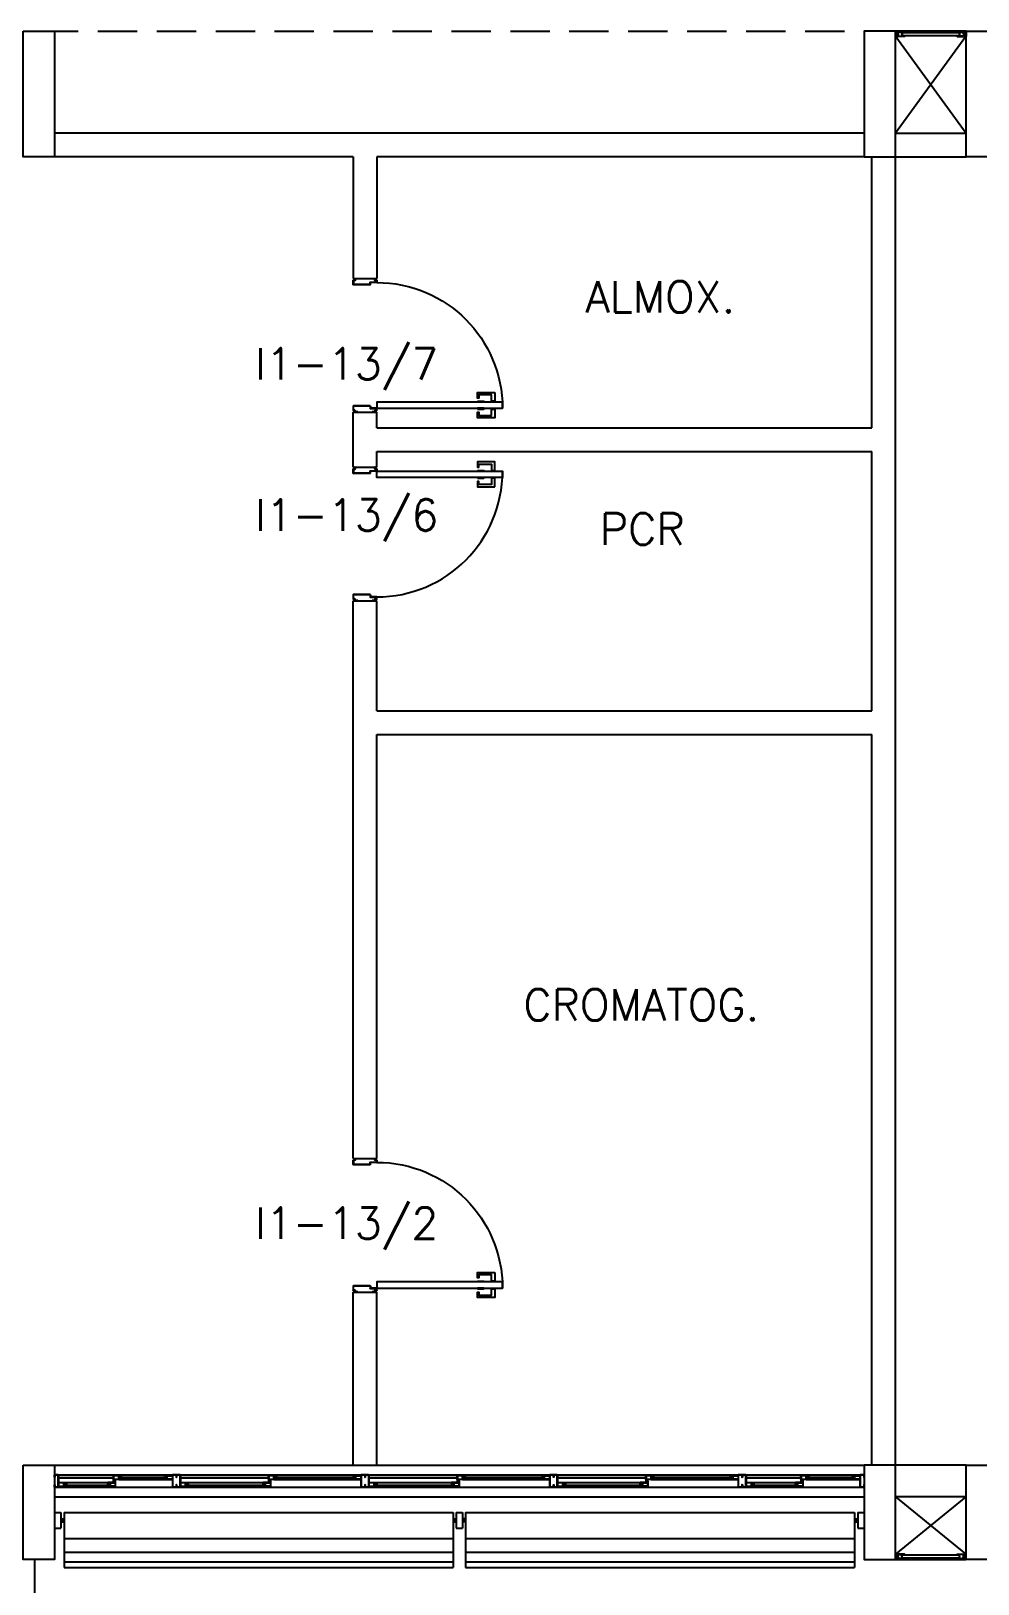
# Model space of a CAD drawing. Header units: millimetres. Extents: x 2801 to 3319, y 1187 to 1422.
# Drawn here: x 2943.02 to 2949.05, y 1341.2 to 1351.07 of the extents above; entities that cross this region are included whole.
import ezdxf

# ---------------------------------------------------------------- set-up
doc = ezdxf.new("R2010")
doc.units = ezdxf.units.MM
doc.linetypes.add('HIDDEN', pattern=[0.375, 0.25, -0.125])
for name, color, linetype in [('AR-ALV', 2, 'Continuous'), ('AR-BRISES', 1, 'Continuous'), ('AR-ESQ', 1, 'Continuous'), ('AR-ESTC', 3, 'Continuous'), ('AR-PEITORIL', 1, 'Continuous'), ('AR-PISO', 1, 'Continuous'), ('AR-PORTA', 1, 'Continuous'), ('AR-PROJ', 1, 'HIDDEN'), ('AR-SHAFT', 1, 'Continuous'), ('BR-LINHAS', 1, 'Continuous'), ('BR-MONTANTE', 242, 'Continuous'), ('BR-PAINEL', 1, 'Continuous'), ('BR-SUPORTE', 1, 'Continuous'), ('DT-ESQ-BAGUETE-C', 2, 'Continuous'), ('DT-ESQ-BAGUETE-V', 1, 'Continuous'), ('DT-ESQ-CHAPA DOBRADA-V', 1, 'Continuous'), ('DT-ESQ-PERFIL CADEIRA-C', 2, 'Continuous'), ('DT-ESQ-PERFIL CADEIRA-V', 1, 'Continuous'), ('DT-ESQ-PERFIL U SIMPLES-C', 2, 'Continuous'), ('DT-ESQ-PERFIL U-C', 2, 'Continuous'), ('DT-ESQ-PERFIL U-V', 1, 'Continuous'), ('DT-ESQ-VENEZIANA-C', 2, 'Continuous'), ('DT-ESQ-VENEZIANA-V', 2, 'Continuous'), ('DT-ESQ-VIDRO-C', 2, 'Continuous'), ('ENDEREÇO', 2, 'Continuous'), ('insercao', 4, 'Continuous'), ('maçaneta', 1, 'Continuous'), ('mov', 1, 'Continuous'), ('PM-PERFIL U-C', 2, 'Continuous'), ('pm1', 2, 'Continuous'), ('TEXTO', 2, 'Continuous')]:
    doc.layers.add(name, color=color, linetype=linetype)
doc.styles.add('UNB-100', font='simplex.shx', dxfattribs={"height": 0.2})
doc.styles.add('UNB1-100', font='simplex.shx', dxfattribs={"height": 0.2})

# ---------------------------------------------------------------- blocks, each defined once
blk = doc.blocks.new('DT-GS-COBERTURA1')
at = {"layer": 'AR-PISO', "linetype": 'Continuous'}
blk.add_line((-102.475, -3.3688), (-102.475, 0), dxfattribs=at)
blk = doc.blocks.new('EF40-P')
at = {"layer": 'DT-ESQ-BAGUETE-C', "color": 2, "ltscale": 0.1}
for points in [[(0.4225, -0.08), (0.409, -0.08), (0.409, -0.0785), (0.422, -0.0785, 0.414214), (0.4225, -0.078), (0.4225, -0.067, 0.414214), (0.422, -0.0665), (0.409, -0.0665), (0.409, -0.065), (0.4225, -0.065, -0.414214), (0.424, -0.0665), (0.424, -0.0785, -0.414214)], [(0.7015, -0.08), (0.715, -0.08), (0.715, -0.0785), (0.702, -0.0785, -0.414214), (0.7015, -0.078), (0.7015, -0.067, -0.414214), (0.702, -0.0665), (0.715, -0.0665), (0.715, -0.065), (0.7015, -0.065, 0.414214), (0.7, -0.0665), (0.7, -0.0785, 0.414214)], [(1.41, -0.08), (1.3965, -0.08), (1.3965, -0.0785), (1.4095, -0.0785, 0.414214), (1.41, -0.078), (1.41, -0.067, 0.414214), (1.4095, -0.0665), (1.3965, -0.0665), (1.3965, -0.065), (1.41, -0.065, -0.414214), (1.4115, -0.0665), (1.4115, -0.0785, -0.414214)], [(1.9015, -0.08), (1.915, -0.08), (1.915, -0.0785), (1.902, -0.0785, -0.414214), (1.9015, -0.078), (1.9015, -0.067, -0.414214), (1.902, -0.0665), (1.915, -0.0665), (1.915, -0.065), (1.9015, -0.065, 0.414214), (1.9, -0.0665), (1.9, -0.0785, 0.414214)], [(2.61, -0.08), (2.5965, -0.08), (2.5965, -0.0785), (2.6095, -0.0785, 0.414214), (2.61, -0.078), (2.61, -0.067, 0.414214), (2.6095, -0.0665), (2.5965, -0.0665), (2.5965, -0.065), (2.61, -0.065, -0.414214), (2.6115, -0.0665), (2.6115, -0.0785, -0.414214)], [(3.1015, -0.08), (3.115, -0.08), (3.115, -0.0785), (3.102, -0.0785, -0.414214), (3.1015, -0.078), (3.1015, -0.067, -0.414214), (3.102, -0.0665), (3.115, -0.0665), (3.115, -0.065), (3.1015, -0.065, 0.414214), (3.1, -0.0665), (3.1, -0.0785, 0.414214)], [(3.81, -0.08), (3.7965, -0.08), (3.7965, -0.0785), (3.8095, -0.0785, 0.414214), (3.81, -0.078), (3.81, -0.067, 0.414214), (3.8095, -0.0665), (3.7965, -0.0665), (3.7965, -0.065), (3.81, -0.065, -0.414214), (3.8115, -0.0665), (3.8115, -0.0785, -0.414214)], [(4.3015, -0.08), (4.315, -0.08), (4.315, -0.0785), (4.302, -0.0785, -0.414214), (4.3015, -0.078), (4.3015, -0.067, -0.414214), (4.302, -0.0665), (4.315, -0.0665), (4.315, -0.065), (4.3015, -0.065, 0.414214), (4.3, -0.0665), (4.3, -0.0785, 0.414214)], [(4.7975, -0.08), (4.784, -0.08), (4.784, -0.0785), (4.797, -0.0785, 0.414214), (4.7975, -0.078), (4.7975, -0.067, 0.414214), (4.797, -0.0665), (4.784, -0.0665), (4.784, -0.065), (4.7975, -0.065, -0.414214), (4.799, -0.0665), (4.799, -0.0785, -0.414214)], [(5.0765, -0.08), (5.09, -0.08), (5.09, -0.0785), (5.077, -0.0785, -0.414214), (5.0765, -0.078), (5.0765, -0.067, -0.414214), (5.077, -0.0665), (5.09, -0.0665), (5.09, -0.065), (5.0765, -0.065, 0.414214), (5.075, -0.0665), (5.075, -0.0785, 0.414214)], [(0.0735, -0.125), (0.06, -0.125), (0.06, -0.1235), (0.073, -0.1235, 0.414214), (0.0735, -0.123), (0.0735, -0.112, 0.414214), (0.073, -0.1115), (0.06, -0.1115), (0.06, -0.11), (0.0735, -0.11, -0.414214), (0.075, -0.1115), (0.075, -0.1235, -0.414214)], [(0.339, -0.125), (0.3525, -0.125), (0.3525, -0.1235), (0.3395, -0.1235, -0.414214), (0.339, -0.123), (0.339, -0.112, -0.414214), (0.3395, -0.1115), (0.3525, -0.1115), (0.3525, -0.11), (0.339, -0.11, 0.414214), (0.3375, -0.1115), (0.3375, -0.1235, 0.414214)], [(0.8485, -0.125), (0.835, -0.125), (0.835, -0.1235), (0.848, -0.1235, 0.414214), (0.8485, -0.123), (0.8485, -0.112, 0.414214), (0.848, -0.1115), (0.835, -0.1115), (0.835, -0.11), (0.8485, -0.11, -0.414214), (0.85, -0.1115), (0.85, -0.1235, -0.414214)], [(1.3265, -0.125), (1.34, -0.125), (1.34, -0.1235), (1.327, -0.1235, -0.414214), (1.3265, -0.123), (1.3265, -0.112, -0.414214), (1.327, -0.1115), (1.34, -0.1115), (1.34, -0.11), (1.3265, -0.11, 0.414214), (1.325, -0.1115), (1.325, -0.1235, 0.414214)], [(2.0485, -0.125), (2.035, -0.125), (2.035, -0.1235), (2.048, -0.1235, 0.414214), (2.0485, -0.123), (2.0485, -0.112, 0.414214), (2.048, -0.1115), (2.035, -0.1115), (2.035, -0.11), (2.0485, -0.11, -0.414214), (2.05, -0.1115), (2.05, -0.1235, -0.414214)], [(2.5265, -0.125), (2.54, -0.125), (2.54, -0.1235), (2.527, -0.1235, -0.414214), (2.5265, -0.123), (2.5265, -0.112, -0.414214), (2.527, -0.1115), (2.54, -0.1115), (2.54, -0.11), (2.5265, -0.11, 0.414214), (2.525, -0.1115), (2.525, -0.1235, 0.414214)], [(3.2485, -0.125), (3.235, -0.125), (3.235, -0.1235), (3.248, -0.1235, 0.414214), (3.2485, -0.123), (3.2485, -0.112, 0.414214), (3.248, -0.1115), (3.235, -0.1115), (3.235, -0.11), (3.2485, -0.11, -0.414214), (3.25, -0.1115), (3.25, -0.1235, -0.414214)], [(3.7265, -0.125), (3.74, -0.125), (3.74, -0.1235), (3.727, -0.1235, -0.414214), (3.7265, -0.123), (3.7265, -0.112, -0.414214), (3.727, -0.1115), (3.74, -0.1115), (3.74, -0.11), (3.7265, -0.11, 0.414214), (3.725, -0.1115), (3.725, -0.1235, 0.414214)], [(4.4485, -0.125), (4.435, -0.125), (4.435, -0.1235), (4.448, -0.1235, 0.414214), (4.4485, -0.123), (4.4485, -0.112, 0.414214), (4.448, -0.1115), (4.435, -0.1115), (4.435, -0.11), (4.4485, -0.11, -0.414214), (4.45, -0.1115), (4.45, -0.1235, -0.414214)], [(4.714, -0.125), (4.7275, -0.125), (4.7275, -0.1235), (4.7145, -0.1235, -0.414214), (4.714, -0.123), (4.714, -0.112, -0.414214), (4.7145, -0.1115), (4.7275, -0.1115), (4.7275, -0.11), (4.714, -0.11, 0.414214), (4.7125, -0.1115), (4.7125, -0.1235, 0.414214)]]:
    blk.add_lwpolyline(points, format="xyb", close=True, dxfattribs=at)
at = {"layer": 'DT-ESQ-BAGUETE-V', "ltscale": 0.1}
for p, q in [((0.4225, -0.065), (0.7015, -0.065)), ((1.41, -0.065), (1.9015, -0.065)), ((2.61, -0.065), (3.1015, -0.065)), ((3.81, -0.065), (4.3015, -0.065)), ((4.7975, -0.065), (5.0765, -0.065))]:
    blk.add_line(p, q, dxfattribs=at)
at = {"layer": 'DT-ESQ-BAGUETE-V', "color": 1, "ltscale": 0.1}
for p, q in [((0.0735, -0.11), (0.339, -0.11)), ((0.8485, -0.11), (1.3265, -0.11)), ((2.0485, -0.11), (2.5265, -0.11)), ((3.2485, -0.11), (3.7265, -0.11)), ((4.4485, -0.11), (4.714, -0.11))]:
    blk.add_line(p, q, dxfattribs=at)
at = {"layer": 'DT-ESQ-CHAPA DOBRADA-V', "ltscale": 0.1}
for p, q in [((0.025, -0.077), (0.374, -0.077)), ((0.025, -0.08), (0.374, -0.08)), ((0.8, -0.077), (1.3615, -0.077)), ((0.8, -0.08), (1.3615, -0.08)), ((4.4, -0.077), (4.749, -0.077)), ((4.4, -0.08), (4.749, -0.08))]:
    blk.add_line(p, q, dxfattribs=at)
at = {"layer": 'DT-ESQ-CHAPA DOBRADA-V', "color": 1, "ltscale": 0.1}
for p, q in [((2, -0.077), (2.5615, -0.077)), ((2, -0.08), (2.5615, -0.08)), ((3.2, -0.077), (3.7615, -0.077)), ((3.2, -0.08), (3.7615, -0.08))]:
    blk.add_line(p, q, dxfattribs=at)
at = {"layer": 'DT-ESQ-PERFIL CADEIRA-C', "color": 2, "ltscale": 0.1}
for p, q in [((0.376, -0.0885), (0.4225, -0.0885)), ((0.75, -0.0885), (0.7015, -0.0885)), ((1.3635, -0.0885), (1.41, -0.0885)), ((1.95, -0.0885), (1.9015, -0.0885)), ((2.5635, -0.0885), (2.61, -0.0885)), ((3.15, -0.0885), (3.1015, -0.0885)), ((3.7635, -0.0885), (3.81, -0.0885)), ((4.35, -0.0885), (4.3015, -0.0885)), ((4.751, -0.0885), (4.7975, -0.0885)), ((5.125, -0.0885), (5.0765, -0.0885)), ((0.025, -0.1335), (0.0735, -0.1335)), ((0.3855, -0.1335), (0.339, -0.1335)), ((0.8, -0.1335), (0.8485, -0.1335)), ((1.373, -0.1335), (1.3265, -0.1335)), ((2, -0.1335), (2.0485, -0.1335)), ((2.573, -0.1335), (2.5265, -0.1335)), ((3.2, -0.1335), (3.2485, -0.1335)), ((3.773, -0.1335), (3.7265, -0.1335)), ((4.7605, -0.1335), (4.714, -0.1335))]:
    blk.add_line(p, q, dxfattribs=at)
at = {"layer": 'DT-ESQ-PERFIL CADEIRA-C', "ltscale": 0.1}
blk.add_line((4.4, -0.1335), (4.4485, -0.1335), dxfattribs=at)
at = {"layer": 'DT-ESQ-PERFIL CADEIRA-C', "color": 2, "ltscale": 0.1}
for points in [[(0.4225, -0.087, -1), (0.4225, -0.09), (0.376, -0.09, -0.414214), (0.374, -0.088), (0.374, -0.067, -0.414214), (0.376, -0.065), (0.4075, -0.065, -0.414214), (0.409, -0.0665), (0.409, -0.087)], [(0.409, -0.0885, -0.198913), (0.4079, -0.0881, -0.198913), (0.4075, -0.087), (0.4075, -0.067, 0.414214), (0.407, -0.0665), (0.376, -0.0665, 0.414214), (0.3755, -0.067), (0.3755, -0.088, 0.414214), (0.376, -0.0885)], [(0.7015, -0.09), (0.75, -0.09), (0.75, -0.0885), (0.715, -0.0885, 0.198912), (0.7161, -0.0881, 0.198913), (0.7165, -0.087), (0.7165, -0.067, -0.414214), (0.717, -0.0665), (0.75, -0.0665), (0.75, -0.065), (0.7165, -0.065, 0.414214), (0.715, -0.0665), (0.715, -0.0785), (0.715, -0.08), (0.715, -0.087), (0.7015, -0.087, 1)], [(1.41, -0.087, -1), (1.41, -0.09), (1.3635, -0.09, -0.414214), (1.3615, -0.088), (1.3615, -0.067, -0.414214), (1.3635, -0.065), (1.395, -0.065, -0.414214), (1.3965, -0.0665), (1.3965, -0.087)], [(1.3965, -0.0885, -0.198913), (1.3954, -0.0881, -0.198913), (1.395, -0.087), (1.395, -0.067, 0.414214), (1.3945, -0.0665), (1.3635, -0.0665, 0.414214), (1.363, -0.067), (1.363, -0.088, 0.414214), (1.3635, -0.0885)], [(1.9015, -0.09), (1.95, -0.09), (1.95, -0.0885), (1.915, -0.0885, 0.198912), (1.9161, -0.0881, 0.198913), (1.9165, -0.087), (1.9165, -0.067, -0.414214), (1.917, -0.0665), (1.95, -0.0665), (1.95, -0.065), (1.9165, -0.065, 0.414214), (1.915, -0.0665), (1.915, -0.0785), (1.915, -0.08), (1.915, -0.087), (1.9015, -0.087, 1)], [(2.61, -0.087, -1), (2.61, -0.09), (2.5635, -0.09, -0.414214), (2.5615, -0.088), (2.5615, -0.067, -0.414214), (2.5635, -0.065), (2.595, -0.065, -0.414214), (2.5965, -0.0665), (2.5965, -0.087)], [(2.5965, -0.0885, -0.198913), (2.5954, -0.0881, -0.198913), (2.595, -0.087), (2.595, -0.067, 0.414214), (2.5945, -0.0665), (2.5635, -0.0665, 0.414214), (2.563, -0.067), (2.563, -0.088, 0.414214), (2.5635, -0.0885)], [(3.1015, -0.09), (3.15, -0.09), (3.15, -0.0885), (3.115, -0.0885, 0.198912), (3.1161, -0.0881, 0.198913), (3.1165, -0.087), (3.1165, -0.067, -0.414214), (3.117, -0.0665), (3.15, -0.0665), (3.15, -0.065), (3.1165, -0.065, 0.414214), (3.115, -0.0665), (3.115, -0.0785), (3.115, -0.08), (3.115, -0.087), (3.1015, -0.087, 1)], [(3.81, -0.087, -1), (3.81, -0.09), (3.7635, -0.09, -0.414214), (3.7615, -0.088), (3.7615, -0.067, -0.414214), (3.7635, -0.065), (3.795, -0.065, -0.414214), (3.7965, -0.0665), (3.7965, -0.087)], [(3.7965, -0.0885, -0.198913), (3.7954, -0.0881, -0.198913), (3.795, -0.087), (3.795, -0.067, 0.414214), (3.7945, -0.0665), (3.7635, -0.0665, 0.414214), (3.763, -0.067), (3.763, -0.088, 0.414214), (3.7635, -0.0885)], [(4.3015, -0.09), (4.35, -0.09), (4.35, -0.0885), (4.315, -0.0885, 0.198912), (4.3161, -0.0881, 0.198913), (4.3165, -0.087), (4.3165, -0.067, -0.414214), (4.317, -0.0665), (4.35, -0.0665), (4.35, -0.065), (4.3165, -0.065, 0.414214), (4.315, -0.0665), (4.315, -0.0785), (4.315, -0.08), (4.315, -0.087), (4.3015, -0.087, 1)], [(4.7975, -0.087, -1), (4.7975, -0.09), (4.751, -0.09, -0.414214), (4.749, -0.088), (4.749, -0.067, -0.414214), (4.751, -0.065), (4.7825, -0.065, -0.414214), (4.784, -0.0665), (4.784, -0.087)], [(4.784, -0.0885, -0.198913), (4.7829, -0.0881, -0.198913), (4.7825, -0.087), (4.7825, -0.067, 0.414214), (4.782, -0.0665), (4.751, -0.0665, 0.414214), (4.7505, -0.067), (4.7505, -0.088, 0.414214), (4.751, -0.0885)], [(5.0765, -0.09), (5.125, -0.09), (5.125, -0.0885), (5.09, -0.0885, 0.198912), (5.0911, -0.0881, 0.198913), (5.0915, -0.087), (5.0915, -0.067, -0.414214), (5.092, -0.0665), (5.125, -0.0665), (5.125, -0.065), (5.0915, -0.065, 0.414214), (5.09, -0.0665), (5.09, -0.0785), (5.09, -0.08), (5.09, -0.087), (5.0765, -0.087, 1)], [(0.0735, -0.135), (0.025, -0.135), (0.025, -0.1335), (0.06, -0.1335, -0.198912), (0.0589, -0.1331, -0.198913), (0.0585, -0.132), (0.0585, -0.112, 0.414214), (0.058, -0.1115), (0.025, -0.1115), (0.025, -0.11), (0.0585, -0.11, -0.414214), (0.06, -0.1115), (0.06, -0.1235), (0.06, -0.125), (0.06, -0.132), (0.0735, -0.132, -1)], [(0.339, -0.132, 1), (0.339, -0.135), (0.3855, -0.135, 0.414214), (0.3875, -0.133), (0.3875, -0.112, 0.414214), (0.3855, -0.11), (0.354, -0.11, 0.414214), (0.3525, -0.1115), (0.3525, -0.132)], [(0.3525, -0.1335, 0.198913), (0.3536, -0.1331, 0.198913), (0.354, -0.132), (0.354, -0.112, -0.414214), (0.3545, -0.1115), (0.3855, -0.1115, -0.414214), (0.386, -0.112), (0.386, -0.133, -0.414214), (0.3855, -0.1335)], [(0.8485, -0.135), (0.8, -0.135), (0.8, -0.1335), (0.835, -0.1335, -0.198912), (0.8339, -0.1331, -0.198913), (0.8335, -0.132), (0.8335, -0.112, 0.414214), (0.833, -0.1115), (0.8, -0.1115), (0.8, -0.11), (0.8335, -0.11, -0.414214), (0.835, -0.1115), (0.835, -0.1235), (0.835, -0.125), (0.835, -0.132), (0.8485, -0.132, -1)], [(1.3265, -0.132, 1), (1.3265, -0.135), (1.373, -0.135, 0.414214), (1.375, -0.133), (1.375, -0.112, 0.414214), (1.373, -0.11), (1.3415, -0.11, 0.414214), (1.34, -0.1115), (1.34, -0.132)], [(1.34, -0.1335, 0.198913), (1.3411, -0.1331, 0.198913), (1.3415, -0.132), (1.3415, -0.112, -0.414214), (1.342, -0.1115), (1.373, -0.1115, -0.414214), (1.3735, -0.112), (1.3735, -0.133, -0.414214), (1.373, -0.1335)], [(2.0485, -0.135), (2, -0.135), (2, -0.1335), (2.035, -0.1335, -0.198912), (2.0339, -0.1331, -0.198913), (2.0335, -0.132), (2.0335, -0.112, 0.414214), (2.033, -0.1115), (2, -0.1115), (2, -0.11), (2.0335, -0.11, -0.414214), (2.035, -0.1115), (2.035, -0.1235), (2.035, -0.125), (2.035, -0.132), (2.0485, -0.132, -1)], [(2.5265, -0.132, 1), (2.5265, -0.135), (2.573, -0.135, 0.414214), (2.575, -0.133), (2.575, -0.112, 0.414214), (2.573, -0.11), (2.5415, -0.11, 0.414214), (2.54, -0.1115), (2.54, -0.132)], [(2.54, -0.1335, 0.198913), (2.5411, -0.1331, 0.198913), (2.5415, -0.132), (2.5415, -0.112, -0.414214), (2.542, -0.1115), (2.573, -0.1115, -0.414214), (2.5735, -0.112), (2.5735, -0.133, -0.414214), (2.573, -0.1335)], [(3.2485, -0.135), (3.2, -0.135), (3.2, -0.1335), (3.235, -0.1335, -0.198912), (3.2339, -0.1331, -0.198913), (3.2335, -0.132), (3.2335, -0.112, 0.414214), (3.233, -0.1115), (3.2, -0.1115), (3.2, -0.11), (3.2335, -0.11, -0.414214), (3.235, -0.1115), (3.235, -0.1235), (3.235, -0.125), (3.235, -0.132), (3.2485, -0.132, -1)], [(3.7265, -0.132, 1), (3.7265, -0.135), (3.773, -0.135, 0.414214), (3.775, -0.133), (3.775, -0.112, 0.414214), (3.773, -0.11), (3.7415, -0.11, 0.414214), (3.74, -0.1115), (3.74, -0.132)], [(3.74, -0.1335, 0.198913), (3.7411, -0.1331, 0.198913), (3.7415, -0.132), (3.7415, -0.112, -0.414214), (3.742, -0.1115), (3.773, -0.1115, -0.414214), (3.7735, -0.112), (3.7735, -0.133, -0.414214), (3.773, -0.1335)], [(4.4485, -0.135), (4.4, -0.135), (4.4, -0.1335), (4.435, -0.1335, -0.198912), (4.4339, -0.1331, -0.198913), (4.4335, -0.132), (4.4335, -0.112, 0.414214), (4.433, -0.1115), (4.4, -0.1115), (4.4, -0.11), (4.4335, -0.11, -0.414214), (4.435, -0.1115), (4.435, -0.1235), (4.435, -0.125), (4.435, -0.132), (4.4485, -0.132, -1)], [(4.714, -0.132, 1), (4.714, -0.135), (4.7605, -0.135, 0.414214), (4.7625, -0.133), (4.7625, -0.112, 0.414214), (4.7605, -0.11), (4.729, -0.11, 0.414214), (4.7275, -0.1115), (4.7275, -0.132)], [(4.7275, -0.1335, 0.198913), (4.7286, -0.1331, 0.198913), (4.729, -0.132), (4.729, -0.112, -0.414214), (4.7295, -0.1115), (4.7605, -0.1115, -0.414214), (4.761, -0.112), (4.761, -0.133, -0.414214), (4.7605, -0.1335)]]:
    blk.add_lwpolyline(points, format="xyb", close=True, dxfattribs=at)
at = {"layer": 'DT-ESQ-PERFIL CADEIRA-V', "ltscale": 0.1}
for p, q in [((0.4075, -0.09), (0.7015, -0.09)), ((1.395, -0.09), (1.9015, -0.09))]:
    blk.add_line(p, q, dxfattribs=at)
at = {"layer": 'DT-ESQ-PERFIL CADEIRA-V', "color": 1, "ltscale": 0.1}
for p, q in [((2.595, -0.09), (3.1015, -0.09)), ((3.795, -0.09), (4.3015, -0.09)), ((4.7825, -0.09), (5.0765, -0.09)), ((0.0735, -0.135), (0.339, -0.135)), ((0.8485, -0.135), (1.3265, -0.135)), ((2.0485, -0.135), (2.5265, -0.135)), ((4.4485, -0.135), (4.714, -0.135))]:
    blk.add_line(p, q, dxfattribs=at)
at = {"layer": 'DT-ESQ-PERFIL CADEIRA-V', "color": 2, "ltscale": 0.1}
blk.add_line((3.2485, -0.135), (3.7265, -0.135), dxfattribs=at)
at = {"layer": 'DT-ESQ-PERFIL U SIMPLES-C', "color": 2, "ltscale": 0.1}
for points in [[(0.376, -0.102), (0.384, -0.102), (0.384, -0.1005), (0.376, -0.1005, -0.414214), (0.3755, -0.1), (0.3755, -0.092, -0.414214), (0.376, -0.0915), (0.384, -0.0915), (0.384, -0.09), (0.376, -0.09, 0.414214), (0.374, -0.092), (0.374, -0.1, 0.414214)], [(0.3855, -0.098), (0.3775, -0.098), (0.3775, -0.0995), (0.3855, -0.0995, -0.414214), (0.386, -0.1), (0.386, -0.108, -0.414214), (0.3855, -0.1085), (0.3775, -0.1085), (0.3775, -0.11), (0.3855, -0.11, 0.414214), (0.3875, -0.108), (0.3875, -0.1, 0.414214)], [(1.3635, -0.102), (1.3715, -0.102), (1.3715, -0.1005), (1.3635, -0.1005, -0.414214), (1.363, -0.1), (1.363, -0.092, -0.414214), (1.3635, -0.0915), (1.3715, -0.0915), (1.3715, -0.09), (1.3635, -0.09, 0.414214), (1.3615, -0.092), (1.3615, -0.1, 0.414214)], [(1.373, -0.098), (1.365, -0.098), (1.365, -0.0995), (1.373, -0.0995, -0.414214), (1.3735, -0.1), (1.3735, -0.108, -0.414214), (1.373, -0.1085), (1.365, -0.1085), (1.365, -0.11), (1.373, -0.11, 0.414214), (1.375, -0.108), (1.375, -0.1, 0.414214)], [(2.5635, -0.102), (2.5715, -0.102), (2.5715, -0.1005), (2.5635, -0.1005, -0.414214), (2.563, -0.1), (2.563, -0.092, -0.414214), (2.5635, -0.0915), (2.5715, -0.0915), (2.5715, -0.09), (2.5635, -0.09, 0.414214), (2.5615, -0.092), (2.5615, -0.1, 0.414214)], [(2.573, -0.098), (2.565, -0.098), (2.565, -0.0995), (2.573, -0.0995, -0.414214), (2.5735, -0.1), (2.5735, -0.108, -0.414214), (2.573, -0.1085), (2.565, -0.1085), (2.565, -0.11), (2.573, -0.11, 0.414214), (2.575, -0.108), (2.575, -0.1, 0.414214)], [(3.7635, -0.102), (3.7715, -0.102), (3.7715, -0.1005), (3.7635, -0.1005, -0.414214), (3.763, -0.1), (3.763, -0.092, -0.414214), (3.7635, -0.0915), (3.7715, -0.0915), (3.7715, -0.09), (3.7635, -0.09, 0.414214), (3.7615, -0.092), (3.7615, -0.1, 0.414214)], [(3.773, -0.098), (3.765, -0.098), (3.765, -0.0995), (3.773, -0.0995, -0.414214), (3.7735, -0.1), (3.7735, -0.108, -0.414214), (3.773, -0.1085), (3.765, -0.1085), (3.765, -0.11), (3.773, -0.11, 0.414214), (3.775, -0.108), (3.775, -0.1, 0.414214)], [(4.751, -0.102), (4.759, -0.102), (4.759, -0.1005), (4.751, -0.1005, -0.414214), (4.7505, -0.1), (4.7505, -0.092, -0.414214), (4.751, -0.0915), (4.759, -0.0915), (4.759, -0.09), (4.751, -0.09, 0.414214), (4.749, -0.092), (4.749, -0.1, 0.414214)], [(4.7605, -0.098), (4.7525, -0.098), (4.7525, -0.0995), (4.7605, -0.0995, -0.414214), (4.761, -0.1), (4.761, -0.108, -0.414214), (4.7605, -0.1085), (4.7525, -0.1085), (4.7525, -0.11), (4.7605, -0.11, 0.414214), (4.7625, -0.108), (4.7625, -0.1, 0.414214)]]:
    blk.add_lwpolyline(points, format="xyb", close=True, dxfattribs=at)
at = {"layer": 'DT-ESQ-PERFIL U-C', "color": 2, "ltscale": 0.1}
for points in [[(0, -0.0615, -0.414214), (0.0015, -0.06), (0.0235, -0.06, -0.414214), (0.025, -0.0615), (0.025, -0.1385, -0.414214), (0.0235, -0.14), (0.0015, -0.14, -0.414214), (0, -0.1385), (0, -0.125), (0.0015, -0.125), (0.0015, -0.138, 0.414214), (0.002, -0.1385), (0.023, -0.1385, 0.414214), (0.0235, -0.138), (0.0235, -0.062, 0.414214), (0.023, -0.0615), (0.002, -0.0615, 0.414214), (0.0015, -0.062), (0.0015, -0.075), (0, -0.075)], [(0.775, -0.0615, 0.414214), (0.7735, -0.06), (0.7515, -0.06, 0.414214), (0.75, -0.0615), (0.75, -0.1385, 0.414214), (0.7515, -0.14), (0.7735, -0.14, 0.414214), (0.775, -0.1385), (0.775, -0.125), (0.7735, -0.125), (0.7735, -0.138, -0.414214), (0.773, -0.1385), (0.752, -0.1385, -0.414214), (0.7515, -0.138), (0.7515, -0.062, -0.414214), (0.752, -0.0615), (0.773, -0.0615, -0.414214), (0.7735, -0.062), (0.7735, -0.075), (0.775, -0.075)], [(0.775, -0.0615, -0.414214), (0.7765, -0.06), (0.7985, -0.06, -0.414214), (0.8, -0.0615), (0.8, -0.1385, -0.414214), (0.7985, -0.14), (0.7765, -0.14, -0.414214), (0.775, -0.1385), (0.775, -0.125), (0.7765, -0.125), (0.7765, -0.138, 0.414214), (0.777, -0.1385), (0.798, -0.1385, 0.414214), (0.7985, -0.138), (0.7985, -0.062, 0.414214), (0.798, -0.0615), (0.777, -0.0615, 0.414214), (0.7765, -0.062), (0.7765, -0.075), (0.775, -0.075)], [(1.975, -0.0615, 0.414214), (1.9735, -0.06), (1.9515, -0.06, 0.414214), (1.95, -0.0615), (1.95, -0.1385, 0.414214), (1.9515, -0.14), (1.9735, -0.14, 0.414214), (1.975, -0.1385), (1.975, -0.125), (1.9735, -0.125), (1.9735, -0.138, -0.414214), (1.973, -0.1385), (1.952, -0.1385, -0.414214), (1.9515, -0.138), (1.9515, -0.062, -0.414214), (1.952, -0.0615), (1.973, -0.0615, -0.414214), (1.9735, -0.062), (1.9735, -0.075), (1.975, -0.075)], [(1.975, -0.0615, -0.414214), (1.9765, -0.06), (1.9985, -0.06, -0.414214), (2, -0.0615), (2, -0.1385, -0.414214), (1.9985, -0.14), (1.9765, -0.14, -0.414214), (1.975, -0.1385), (1.975, -0.125), (1.9765, -0.125), (1.9765, -0.138, 0.414214), (1.977, -0.1385), (1.998, -0.1385, 0.414214), (1.9985, -0.138), (1.9985, -0.062, 0.414214), (1.998, -0.0615), (1.977, -0.0615, 0.414214), (1.9765, -0.062), (1.9765, -0.075), (1.975, -0.075)], [(3.175, -0.0615, 0.414214), (3.1735, -0.06), (3.1515, -0.06, 0.414214), (3.15, -0.0615), (3.15, -0.1385, 0.414214), (3.1515, -0.14), (3.1735, -0.14, 0.414214), (3.175, -0.1385), (3.175, -0.125), (3.1735, -0.125), (3.1735, -0.138, -0.414214), (3.173, -0.1385), (3.152, -0.1385, -0.414214), (3.1515, -0.138), (3.1515, -0.062, -0.414214), (3.152, -0.0615), (3.173, -0.0615, -0.414214), (3.1735, -0.062), (3.1735, -0.075), (3.175, -0.075)], [(3.175, -0.0615, -0.414214), (3.1765, -0.06), (3.1985, -0.06, -0.414214), (3.2, -0.0615), (3.2, -0.1385, -0.414214), (3.1985, -0.14), (3.1765, -0.14, -0.414214), (3.175, -0.1385), (3.175, -0.125), (3.1765, -0.125), (3.1765, -0.138, 0.414214), (3.177, -0.1385), (3.198, -0.1385, 0.414214), (3.1985, -0.138), (3.1985, -0.062, 0.414214), (3.198, -0.0615), (3.177, -0.0615, 0.414214), (3.1765, -0.062), (3.1765, -0.075), (3.175, -0.075)], [(4.375, -0.0615, 0.414214), (4.3735, -0.06), (4.3515, -0.06, 0.414214), (4.35, -0.0615), (4.35, -0.1385, 0.414214), (4.3515, -0.14), (4.3735, -0.14, 0.414214), (4.375, -0.1385), (4.375, -0.125), (4.3735, -0.125), (4.3735, -0.138, -0.414214), (4.373, -0.1385), (4.352, -0.1385, -0.414214), (4.3515, -0.138), (4.3515, -0.062, -0.414214), (4.352, -0.0615), (4.373, -0.0615, -0.414214), (4.3735, -0.062), (4.3735, -0.075), (4.375, -0.075)], [(4.375, -0.0615, -0.414214), (4.3765, -0.06), (4.3985, -0.06, -0.414214), (4.4, -0.0615), (4.4, -0.1385, -0.414214), (4.3985, -0.14), (4.3765, -0.14, -0.414214), (4.375, -0.1385), (4.375, -0.125), (4.3765, -0.125), (4.3765, -0.138, 0.414214), (4.377, -0.1385), (4.398, -0.1385, 0.414214), (4.3985, -0.138), (4.3985, -0.062, 0.414214), (4.398, -0.0615), (4.377, -0.0615, 0.414214), (4.3765, -0.062), (4.3765, -0.075), (4.375, -0.075)], [(5.15, -0.0615, 0.414214), (5.1485, -0.06), (5.1265, -0.06, 0.414214), (5.125, -0.0615), (5.125, -0.1385, 0.414214), (5.1265, -0.14), (5.1485, -0.14, 0.414214), (5.15, -0.1385), (5.15, -0.125), (5.1485, -0.125), (5.1485, -0.138, -0.414214), (5.148, -0.1385), (5.127, -0.1385, -0.414214), (5.1265, -0.138), (5.1265, -0.062, -0.414214), (5.127, -0.0615), (5.148, -0.0615, -0.414214), (5.1485, -0.062), (5.1485, -0.075), (5.15, -0.075)]]:
    blk.add_lwpolyline(points, format="xyb", close=True, dxfattribs=at)
at = {"layer": 'DT-ESQ-PERFIL U-V', "color": 1, "ltscale": 0.1}
for p, q in [((0.0235, -0.06), (0.7515, -0.06)), ((0.7985, -0.06), (1.9515, -0.06)), ((1.9985, -0.06), (3.1515, -0.06)), ((4.3985, -0.06), (5.1265, -0.06)), ((0.0235, -0.14), (0.7515, -0.14)), ((0.7985, -0.14), (1.9515, -0.14)), ((1.9985, -0.14), (3.1515, -0.14)), ((4.3985, -0.14), (5.1265, -0.14))]:
    blk.add_line(p, q, dxfattribs=at)
at = {"layer": 'DT-ESQ-PERFIL U-V', "ltscale": 0.1}
for p, q in [((3.1985, -0.06), (4.3515, -0.06)), ((3.1985, -0.14), (4.3515, -0.14))]:
    blk.add_line(p, q, dxfattribs=at)
at = {"layer": 'DT-ESQ-VIDRO-C', "ltscale": 0.1}
for points in [[(0.7125, -0.085), (0.7125, -0.082), (0.4115, -0.082), (0.4115, -0.085)], [(1.9125, -0.085), (1.9125, -0.082), (1.399, -0.082), (1.399, -0.085)], [(3.1125, -0.085), (3.1125, -0.082), (2.599, -0.082), (2.599, -0.085)], [(4.3125, -0.085), (4.3125, -0.082), (3.799, -0.082), (3.799, -0.085)], [(5.0875, -0.085), (5.0875, -0.082), (4.7865, -0.082), (4.7865, -0.085)], [(0.063, -0.13), (0.063, -0.127), (0.3495, -0.127), (0.3495, -0.13)], [(0.838, -0.13), (0.838, -0.127), (1.337, -0.127), (1.337, -0.13)], [(2.038, -0.13), (2.038, -0.127), (2.537, -0.127), (2.537, -0.13)], [(3.238, -0.13), (3.238, -0.127), (3.737, -0.127), (3.737, -0.13)], [(4.438, -0.13), (4.438, -0.127), (4.7245, -0.127), (4.7245, -0.13)]]:
    blk.add_lwpolyline(points, close=True, dxfattribs=at)
blk = doc.blocks.new('EF01-P')
at = {"layer": 'DT-ESQ-BAGUETE-C', "ltscale": 0.1}
for points in [[(0.0015, 0.035), (0.015, 0.035), (0.015, 0.0335), (0.0015, 0.0335), (0.0015, 0.005), (0.015, 0.005), (0.015, 0.0035), (0.0015, 0.0035, -0.414214), (0, 0.005), (0, 0.0335, -0.414214)], [(0.4485, 0.035), (0.435, 0.035), (0.435, 0.0335), (0.4485, 0.0335), (0.4485, 0.005), (0.435, 0.005), (0.435, 0.0035), (0.4485, 0.0035, 0.414214), (0.45, 0.005), (0.45, 0.0335, 0.414214)]]:
    blk.add_lwpolyline(points, format="xyb", close=True, dxfattribs=at)
at = {"layer": 'DT-ESQ-PERFIL CADEIRA-C', "color": 2, "ltscale": 0.1}
for points in [[(0.01, 0.0015), (0.01, 0.003), (0.0015, 0.003, 1), (0.0015, 0), (0.015, 0, 0.414214), (0.0165, 0.0015), (0.0165, 0.0335), (0.043, 0.0335)], [(0.407, 0.0065), (0.432, 0.0065), (0.432, 0.0165), (0.4335, 0.0165), (0.4335, 0.0065, -0.414214), (0.432, 0.005), (0.407, 0.005), (0.3935, 0.005, -1), (0.3935, 0.008), (0.407, 0.008), (0.407, 0.02), (0.407, 0.032), (0.3935, 0.032, -1), (0.3935, 0.035), (0.407, 0.035), (0.4335, 0.035, -0.414214), (0.435, 0.0335), (0.435, 0.0015), (0.4485, 0.0015)]]:
    blk.add_lwpolyline(points, format="xyb", dxfattribs=at)
at = {"layer": 'DT-ESQ-PERFIL CADEIRA-C', "ltscale": 0.1}
for points in [[(0.043, 0.0065), (0.018, 0.0065), (0.018, 0.0165), (0.0165, 0.0165), (0.0165, 0.0065, 0.414214), (0.018, 0.005), (0.043, 0.005), (0.0565, 0.005, 1), (0.0565, 0.008), (0.043, 0.008), (0.043, 0.02), (0.043, 0.032), (0.0565, 0.032, 1), (0.0565, 0.035), (0.043, 0.035), (0.0165, 0.035, 0.414214), (0.015, 0.0335), (0.015, 0.0015), (0.0015, 0.0015)], [(0.0415, 0.02), (0.0415, 0.032, -0.414214), (0.043, 0.0335), (0.0565, 0.0335)], [(0.0415, 0.02), (0.0415, 0.008, 0.414214), (0.043, 0.0065), (0.0565, 0.0065)], [(0.4085, 0.02), (0.4085, 0.032, 0.414214), (0.407, 0.0335), (0.3935, 0.0335)], [(0.4085, 0.02), (0.4085, 0.008, -0.414214), (0.407, 0.0065), (0.3935, 0.0065)], [(0.44, 0.0015), (0.44, 0.003), (0.4485, 0.003, -1), (0.4485, 0), (0.435, 0, -0.414214), (0.4335, 0.0015), (0.4335, 0.0335), (0.407, 0.0335)]]:
    blk.add_lwpolyline(points, format="xyb", dxfattribs=at)
at = {"layer": 'DT-ESQ-PERFIL CADEIRA-V', "ltscale": 0.1}
blk.add_line((0.015, 0), (0.435, 0), dxfattribs=at)
at = {"layer": 'DT-ESQ-VENEZIANA-C', "ltscale": 0.1}
for p, q in [((0.043, 0.0105), (0.407, 0.0105)), ((0.043, 0.009), (0.407, 0.009))]:
    blk.add_line(p, q, dxfattribs=at)
at = {"layer": 'DT-ESQ-VENEZIANA-V', "ltscale": 0.1}
blk.add_line((0.043, 0.031), (0.407, 0.031), dxfattribs=at)
blk = doc.blocks.new('BR-MODULO1')
at = {"layer": 'BR-LINHAS'}
for p, q in [((0.06, -0.2648), (2.535, -0.2648)), ((2.615, -0.2648), (5.09, -0.2648)), ((0.06, -0.3524), (2.535, -0.3524)), ((2.615, -0.3524), (5.09, -0.3524)), ((0.06, -0.4147), (2.535, -0.4147)), ((2.615, -0.4147), (5.09, -0.4147))]:
    blk.add_line(p, q, dxfattribs=at)
at = {"layer": 'BR-MONTANTE'}
for p, q in [((0, -0.1), (0, -0.2)), ((0, -0.1), (0.04, -0.1)), ((0.04, -0.1), (0.04, -0.2)), ((2.5547, -0.1), (2.5947, -0.1)), ((2.5547, -0.1), (2.5547, -0.2)), ((2.5947, -0.1), (2.5947, -0.2)), ((5.11, -0.1), (5.11, -0.2)), ((5.11, -0.1), (5.15, -0.1)), ((5.15, -0.1), (5.15, -0.2)), ((0, -0.2), (0.04, -0.2)), ((2.5547, -0.2), (2.5947, -0.2)), ((5.11, -0.2), (5.15, -0.2))]:
    blk.add_line(p, q, dxfattribs=at)
at = {"layer": 'BR-PAINEL'}
for p, q in [((0.06, -0.1), (2.535, -0.1)), ((0.06, -0.1), (0.06, -0.45)), ((2.535, -0.1), (2.535, -0.45)), ((2.615, -0.1), (2.615, -0.45)), ((2.615, -0.1), (5.09, -0.1)), ((5.09, -0.1), (5.09, -0.45)), ((0.06, -0.45), (2.535, -0.45)), ((2.615, -0.45), (5.09, -0.45))]:
    blk.add_line(p, q, dxfattribs=at)
at = {"layer": 'BR-SUPORTE'}
for p, q in [((0.04, -0.14), (0.06, -0.14)), ((0.04, -0.16), (0.06, -0.16)), ((0.05, -0.14), (0.05, -0.16)), ((2.5347, -0.14), (2.5547, -0.14)), ((2.5347, -0.16), (2.5547, -0.16)), ((2.5447, -0.14), (2.5447, -0.16)), ((2.6147, -0.14), (2.5947, -0.14)), ((2.6147, -0.16), (2.5947, -0.16)), ((2.6047, -0.14), (2.6047, -0.16)), ((5.09, -0.14), (5.11, -0.14)), ((5.09, -0.16), (5.11, -0.16)), ((5.1, -0.14), (5.1, -0.16))]:
    blk.add_line(p, q, dxfattribs=at)
blk = doc.blocks.new('EF01C-P')
at = {"layer": 'DT-ESQ-BAGUETE-C', "ltscale": 0.1}
for points in [[(0.0015, 0.035), (0.015, 0.035), (0.015, 0.0335), (0.0015, 0.0335), (0.0015, 0.005), (0.015, 0.005), (0.015, 0.0035), (0.0015, 0.0035, -0.414214), (0, 0.005), (0, 0.0335, -0.414214)], [(0.4485, 0.035), (0.435, 0.035), (0.435, 0.0335), (0.4485, 0.0335), (0.4485, 0.005), (0.435, 0.005), (0.435, 0.0035), (0.4485, 0.0035, 0.414214), (0.45, 0.005), (0.45, 0.0335, 0.414214)]]:
    blk.add_lwpolyline(points, format="xyb", close=True, dxfattribs=at)
at = {"layer": 'DT-ESQ-PERFIL CADEIRA-C', "ltscale": 0.1}
for points in [[(0.01, 0.0015), (0.01, 0.003), (0.0015, 0.003, 1), (0.0015, 0), (0.015, 0, 0.414214), (0.0165, 0.0015), (0.0165, 0.0335), (0.043, 0.0335)], [(0.043, 0.0065), (0.018, 0.0065), (0.018, 0.0165), (0.0165, 0.0165), (0.0165, 0.0065, 0.414214), (0.018, 0.005), (0.043, 0.005), (0.0565, 0.005, 1), (0.0565, 0.008), (0.043, 0.008), (0.043, 0.02), (0.043, 0.032), (0.0565, 0.032, 1), (0.0565, 0.035), (0.043, 0.035), (0.0165, 0.035, 0.414214), (0.015, 0.0335), (0.015, 0.0015), (0.0015, 0.0015)], [(0.0415, 0.02), (0.0415, 0.032, -0.414214), (0.043, 0.0335), (0.0565, 0.0335)], [(0.0415, 0.02), (0.0415, 0.008, 0.414214), (0.043, 0.0065), (0.0565, 0.0065)], [(0.407, 0.0065), (0.432, 0.0065), (0.432, 0.0165), (0.4335, 0.0165), (0.4335, 0.0065, -0.414214), (0.432, 0.005), (0.407, 0.005), (0.3935, 0.005, -1), (0.3935, 0.008), (0.407, 0.008), (0.407, 0.02), (0.407, 0.032), (0.3935, 0.032, -1), (0.3935, 0.035), (0.407, 0.035), (0.4335, 0.035, -0.414214), (0.435, 0.0335), (0.435, 0.0015), (0.4485, 0.0015)], [(0.4085, 0.02), (0.4085, 0.032, 0.414214), (0.407, 0.0335), (0.3935, 0.0335)], [(0.4085, 0.02), (0.4085, 0.008, -0.414214), (0.407, 0.0065), (0.3935, 0.0065)], [(0.44, 0.0015), (0.44, 0.003), (0.4485, 0.003, -1), (0.4485, 0), (0.435, 0, -0.414214), (0.4335, 0.0015), (0.4335, 0.0335), (0.407, 0.0335)]]:
    blk.add_lwpolyline(points, format="xyb", dxfattribs=at)
at = {"layer": 'DT-ESQ-PERFIL CADEIRA-V', "ltscale": 0.1}
blk.add_line((0.015, 0), (0.435, 0), dxfattribs=at)
at = {"layer": 'DT-ESQ-VENEZIANA-C', "ltscale": 0.1}
for p, q in [((0.043, 0.0105), (0.407, 0.0105)), ((0.043, 0.009), (0.407, 0.009))]:
    blk.add_line(p, q, dxfattribs=at)
at = {"layer": 'DT-ESQ-VENEZIANA-V', "ltscale": 0.1}
blk.add_line((0.043, 0.031), (0.407, 0.031), dxfattribs=at)
blk = doc.blocks.new('PM3')
at = {"layer": 'maçaneta'}
for points in [[(0.02, 0.825), (-0.035, 0.825), (-0.035, 0.715), (0, 0.715), (0, 0.725), (-0.02, 0.725), (-0.02, 0.8035, -0.414214), (-0.0185, 0.805), (0.02, 0.805)], [(0.125, 0.825), (0.07, 0.825), (0.07, 0.805), (0.1085, 0.805, -0.414214), (0.11, 0.8035), (0.11, 0.725), (0.09, 0.725), (0.09, 0.715), (0.125, 0.715)]]:
    blk.add_lwpolyline(points, format="xyb", close=True, dxfattribs=at)
for points in [[(0.02, 0.715), (0.02, 0.755), (0.025, 0.755), (0.025, 0.715)], [(0.07, 0.715), (0.07, 0.755), (0.065, 0.755), (0.065, 0.715)]]:
    blk.add_lwpolyline(points, close=True, dxfattribs=at)
at = {"layer": 'mov'}
blk.add_arc((0.025, 0.075), 0.8, 0, 90, dxfattribs=at)
at = {"layer": 'PM-PERFIL U-C'}
for p, q in [((0, 0.045), (0, 0.0635)), ((0.002, 0.045), (0, 0.045)), ((0.0015, 0.065), (0.01, 0.065)), ((0.002, 0.063), (0.002, 0.045)), ((0.0105, 0.063), (0.002, 0.063)), ((0.01, 0.065), (0.01, 0.0735)), ((0.0115, 0.075), (0.0235, 0.075)), ((0.012, 0.073), (0.012, 0.0645)), ((0.023, 0.073), (0.012, 0.073)), ((0.023, 0.0335), (0.023, 0.073)), ((0.038, 0.032), (0.0245, 0.032)), ((0.025, 0.0735), (0.025, 0.034)), ((0.0385, 0.034), (0.025, 0.034)), ((0.038, 0.032), (0.038, -0.073)), ((0.04, 0.0325), (0.04, -0.0735)), ((0.81, 0.0325), (0.81, -0.0735)), ((0.8115, 0.034), (0.825, 0.034)), ((0.812, 0.032), (0.8255, 0.032)), ((0.812, 0.032), (0.812, -0.073)), ((0.825, 0.0735), (0.825, 0.034)), ((0.8385, 0.075), (0.8265, 0.075)), ((0.827, 0.073), (0.838, 0.073)), ((0.827, 0.0335), (0.827, 0.073)), ((0.838, 0.073), (0.838, 0.0645)), ((0.8395, 0.063), (0.848, 0.063)), ((0.84, 0.065), (0.84, 0.0735)), ((0.8485, 0.065), (0.84, 0.065)), ((0.848, 0.063), (0.848, 0.045)), ((0.848, 0.045), (0.85, 0.045)), ((0.85, 0.045), (0.85, 0.0635)), ((0, -0.045), (0.002, -0.045)), ((0, -0.0635), (0, -0.045)), ((0.01, -0.065), (0.0015, -0.065)), ((0.002, -0.045), (0.002, -0.063)), ((0.002, -0.063), (0.0105, -0.063)), ((0.01, -0.0735), (0.01, -0.065)), ((0.0385, -0.075), (0.0115, -0.075)), ((0.012, -0.0645), (0.012, -0.073)), ((0.012, -0.073), (0.038, -0.073)), ((0.8115, -0.075), (0.8385, -0.075)), ((0.838, -0.073), (0.812, -0.073)), ((0.838, -0.0645), (0.838, -0.073)), ((0.848, -0.063), (0.8395, -0.063)), ((0.84, -0.0735), (0.84, -0.065)), ((0.84, -0.065), (0.8485, -0.065)), ((0.85, -0.045), (0.848, -0.045)), ((0.848, -0.045), (0.848, -0.063)), ((0.85, -0.0635), (0.85, -0.045))]:
    blk.add_line(p, q, dxfattribs=at)
for centre, start, end in [((0.0015, 0.0635), 90, 180), ((0.0115, 0.0735), 90, 180), ((0.0105, 0.0645), 270, 0), ((0.0245, 0.0335), 180, 270), ((0.0235, 0.0735), 360, 90), ((0.0385, 0.0325), 0, 90), ((0.8115, 0.0325), 90, 180), ((0.8265, 0.0735), 90, 180), ((0.8255, 0.0335), 270, 0), ((0.8395, 0.0645), 180, 270), ((0.8385, 0.0735), 0, 90), ((0.8485, 0.0635), 0, 90), ((0.0015, -0.0635), 180, 270), ((0.0115, -0.0735), 180, 270), ((0.0105, -0.0645), 0, 90), ((0.0385, -0.0735), 269.93864, 0), ((0.8115, -0.0735), 180, 270.06136), ((0.8395, -0.0645), 90, 180), ((0.8385, -0.0735), 270, 0), ((0.8485, -0.0635), 270, 0)]:
    blk.add_arc(centre, 0.0015, start, end, dxfattribs=at)
at = {"layer": 'pm1'}
blk.add_lwpolyline([(0.065, 0.875), (0.065, 0.075), (0.025, 0.075), (0.025, 0.875)], close=True, dxfattribs=at)

msp = doc.modelspace()

# ---------------------------------------------------------------- linework, layer by layer
at = {"layer": 'AR-ALV'}
for p, q in [((2948.3249, 1350.4248), (2943.1749, 1350.4248)), ((2948.5249, 1350.4248), (2948.9749, 1350.4248)), ((2945.0749, 1350.2748), (2943.1749, 1350.2748)), ((2945.0749, 1350.2748), (2945.0749, 1349.4998)), ((2945.2249, 1350.2748), (2945.2249, 1349.4998)), ((2948.3249, 1350.2748), (2945.2249, 1350.2748)), ((2948.3749, 1348.5498), (2948.3749, 1350.2748)), ((2948.5249, 1350.2748), (2948.9749, 1350.2748)), ((2948.5249, 1341.9498), (2948.5249, 1350.2748)), ((2945.0749, 1349.4998), (2945.2249, 1349.4998)), ((2945.0749, 1348.2998), (2945.0749, 1348.6498)), ((2945.0749, 1348.6498), (2945.2249, 1348.6498)), ((2945.2249, 1348.5498), (2945.2249, 1348.6498)), ((2945.2249, 1348.5498), (2948.3749, 1348.5498)), ((2945.2249, 1348.3998), (2948.3749, 1348.3998)), ((2945.2249, 1348.2998), (2945.2249, 1348.3998)), ((2948.3749, 1346.7498), (2948.3749, 1348.3998)), ((2945.0749, 1348.2998), (2945.2249, 1348.2998)), ((2945.0749, 1343.9023), (2945.0749, 1347.4498)), ((2945.0749, 1347.4498), (2945.2249, 1347.4498)), ((2945.2249, 1346.7498), (2945.2249, 1347.4498)), ((2945.2249, 1346.7498), (2948.3749, 1346.7498)), ((2945.2249, 1343.9023), (2945.2249, 1346.5998)), ((2945.2249, 1346.5998), (2948.3749, 1346.5998)), ((2948.3749, 1341.9498), (2948.3749, 1346.5998)), ((2945.0749, 1343.9023), (2945.2249, 1343.9023)), ((2945.0749, 1341.9498), (2945.0749, 1343.0523)), ((2945.0749, 1343.0523), (2945.2249, 1343.0523)), ((2945.2249, 1341.9498), (2945.2249, 1343.0523)), ((2945.0749, 1341.9498), (2945.2249, 1341.9498)), ((2948.9749, 1341.9498), (2948.5249, 1341.9498)), ((2948.9749, 1341.7498), (2948.5249, 1341.7498))]:
    msp.add_line(p, q, dxfattribs=at)
at = {"layer": 'AR-ESTC'}
for points in [[(2942.9749, 1351.0748), (2943.1749, 1351.0748), (2943.1749, 1350.2748), (2942.9749, 1350.2748)], [(2948.5249, 1351.0748), (2948.3249, 1351.0748), (2948.3249, 1350.2748), (2948.5249, 1350.2748)], [(2948.9749, 1351.0748), (2949.1749, 1351.0748), (2949.1749, 1350.2748), (2948.9749, 1350.2748)], [(2942.9749, 1341.9498), (2943.1749, 1341.9498), (2943.1749, 1341.3498), (2942.9749, 1341.3498)], [(2948.5249, 1341.9498), (2948.3249, 1341.9498), (2948.3249, 1341.3498), (2948.5249, 1341.3498)], [(2948.9749, 1341.9498), (2949.1749, 1341.9498), (2949.1749, 1341.3498), (2948.9749, 1341.3498)]]:
    msp.add_lwpolyline(points, close=True, dxfattribs=at)
at = {"layer": 'AR-PEITORIL'}
for p, q in [((2943.1749, 1341.9498), (2948.3249, 1341.9498)), ((2943.1749, 1341.7498), (2948.3249, 1341.7498))]:
    msp.add_line(p, q, dxfattribs=at)
at = {"layer": 'AR-PROJ'}
msp.add_line((2943.0749, 1351.0748), (2948.2249, 1351.0748), dxfattribs=at)
at = {"layer": 'AR-SHAFT'}
for p, q in [((2948.9734, 1351.0398), (2948.5249, 1350.4248)), ((2948.5264, 1351.0398), (2948.9749, 1350.4248)), ((2948.5249, 1341.7498), (2948.9734, 1341.3848)), ((2948.5264, 1341.3848), (2948.9749, 1341.7498))]:
    msp.add_line(p, q, dxfattribs=at)

# ---------------------------------------------------------------- block references
at = {"layer": 'AR-BRISES'}
msp.add_blockref('BR-MODULO1', (2943.1749, 1341.7498), dxfattribs=at)
at = {"layer": 'AR-ESQ', "rotation": 180}
msp.add_blockref('EF01-P', (2948.9749, 1351.0748), dxfattribs=at)
at = {"layer": 'AR-ESQ'}
for name, p in [('EF40-P', (2943.1749, 1341.9498)), ('EF01C-P', (2948.5249, 1341.3498))]:
    msp.add_blockref(name, p, dxfattribs=at)
at = {"layer": 'AR-PORTA', "xscale": -1, "rotation": 270}
for p in [(2945.1499, 1348.6498), (2945.1499, 1343.0523)]:
    msp.add_blockref('PM3', p, dxfattribs=at)
at = {"layer": 'AR-PORTA', "rotation": 270}
msp.add_blockref('PM3', (2945.1499, 1348.2998), dxfattribs=at)
at = {"layer": 'insercao'}
msp.add_blockref('DT-GS-COBERTURA1', (3045.5249, 1341.3498), dxfattribs=at)

# ---------------------------------------------------------------- texts
at = {"layer": 'ENDEREÇO', "style": 'UNB1-100'}
for s, p in [('I1-13/7', (2944.4506, 1348.8582)), ('I1-13/6', (2944.4506, 1347.896)), ('I1-13/2', (2944.4506, 1343.3904))]:
    msp.add_text(s, height=0.2, dxfattribs=at).set_placement(p)
at = {"layer": 'TEXTO', "style": 'UNB-100'}
for s, p in [('ALMOX.', (2946.5534, 1349.284)), ('PCR', (2946.6442, 1347.807)), ('CROMATOG.', (2946.1574, 1344.7798))]:
    msp.add_text(s, height=0.2, dxfattribs=at).set_placement(p)

doc.saveas('drawing.dxf')
